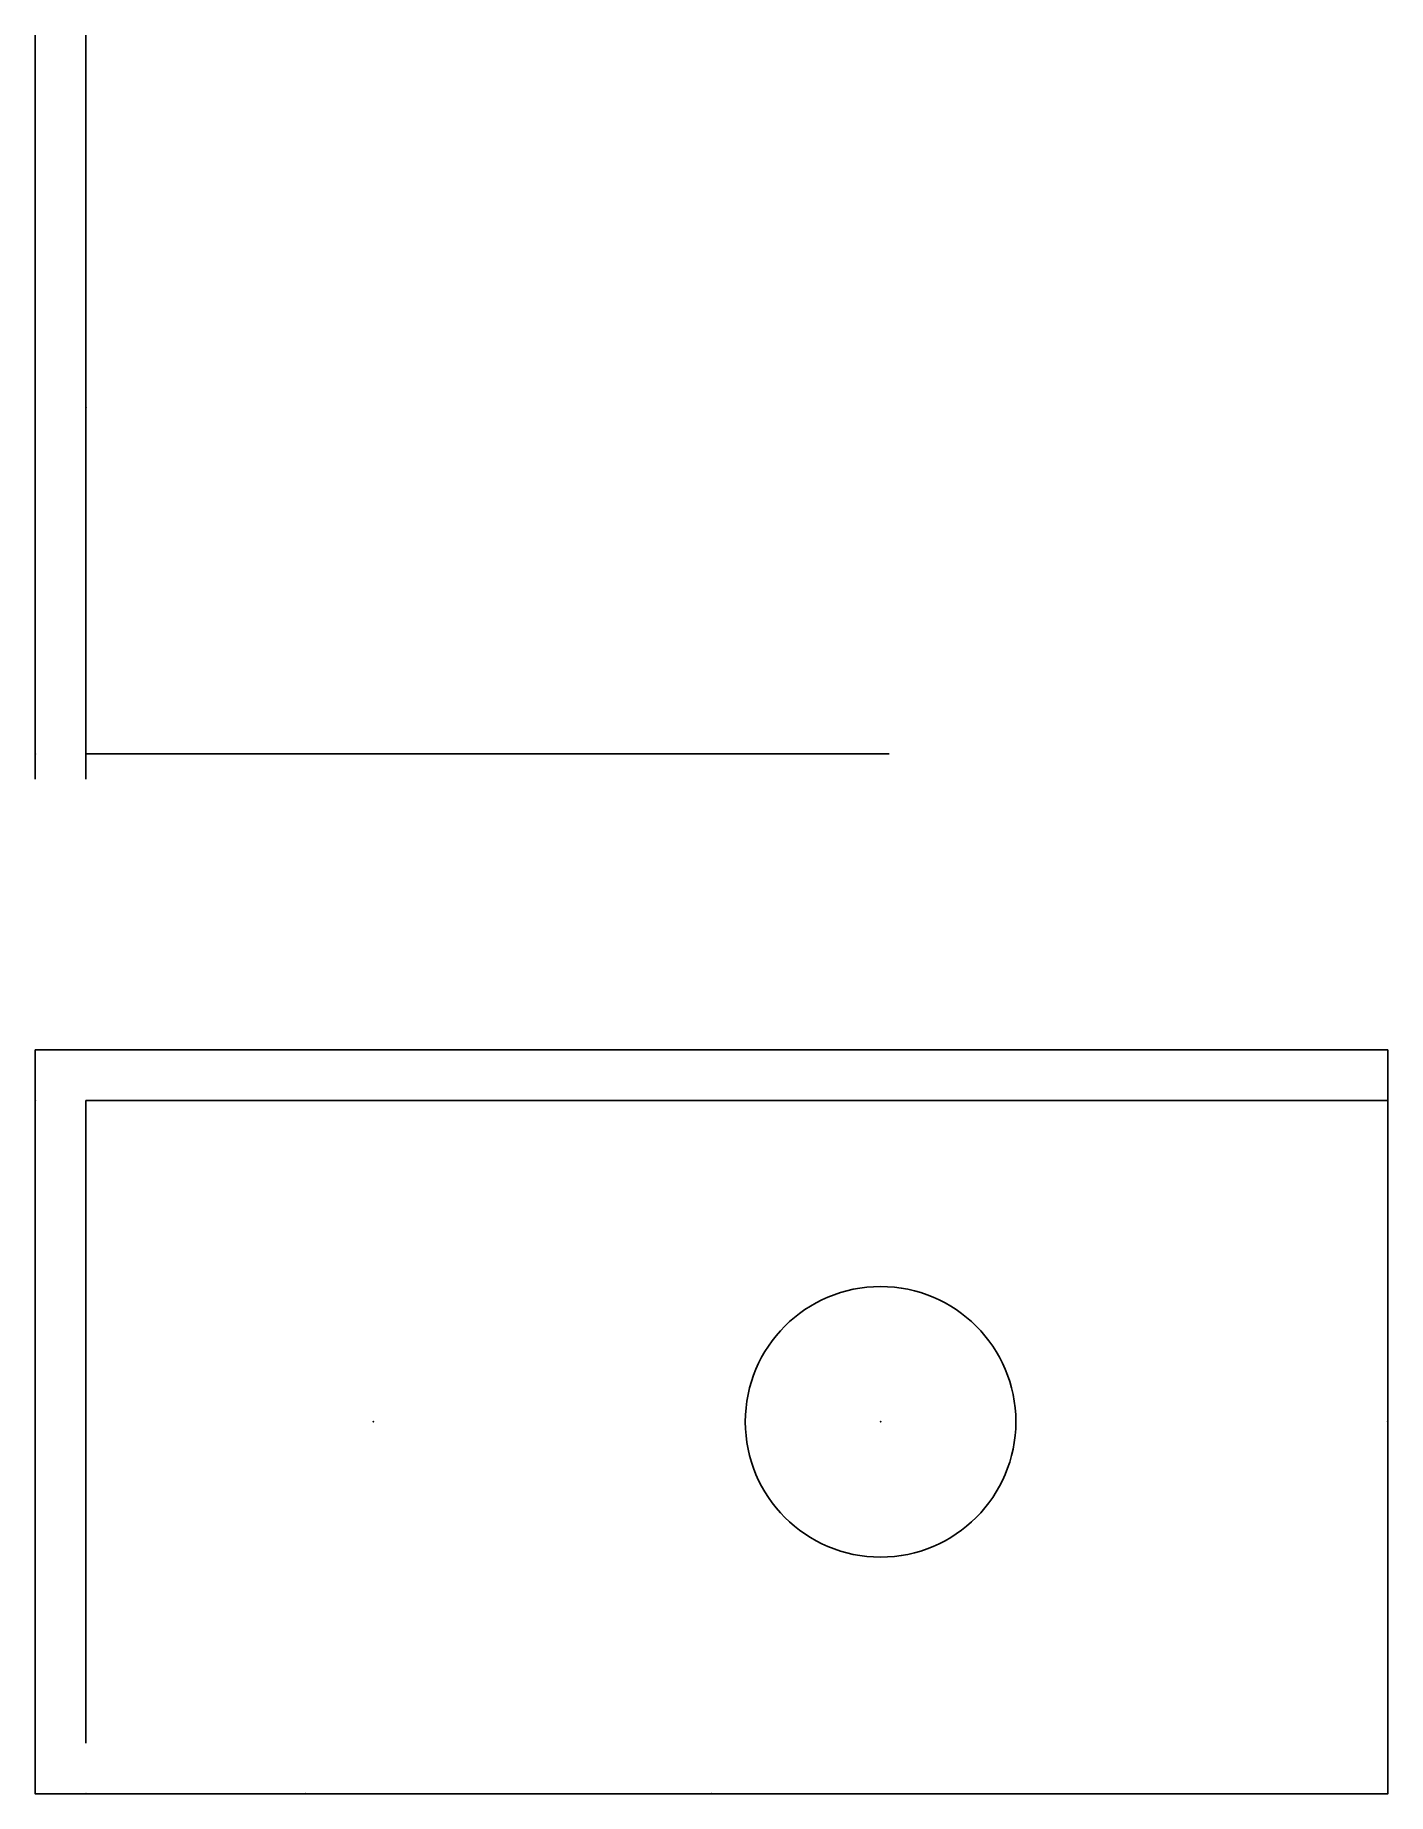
# Model space of a CAD drawing. Header units: centimetres. Extents: x 0 to 8, y 0 to 10.4.
import ezdxf

# ---------------------------------------------------------------- set-up
doc = ezdxf.new("R2010")
doc.units = ezdxf.units.CM
doc.header["$MEASUREMENT"] = 0
for name, color, linetype in [('Prototype1_Brøyteknapp v16_Sketch1', 7, 'Continuous'), ('Prototype1_Brøyteknapp v16_Sketch11', 7, 'Continuous'), ('Prototype1_Brøyteknapp v16_Sketch12', 7, 'Continuous'), ('Prototype1_Brøyteknapp v16_Sketch16', 7, 'Continuous'), ('Prototype1_Brøyteknapp v16_Sketch17', 7, 'Continuous'), ('Prototype1_Brøyteknapp v16_Sketch18', 7, 'Continuous'), ('Prototype1_Brøyteknapp v16_Sketch21', 7, 'Continuous'), ('Prototype1_Brøyteknapp v16_Sketch22', 7, 'Continuous'), ('Prototype1_Brøyteknapp v16_Sketch23', 7, 'Continuous'), ('Prototype1_Brøyteknapp v16_Sketch24', 7, 'Continuous'), ('Prototype1_Brøyteknapp v16_Sketch3', 7, 'Continuous'), ('Prototype1_Brøyteknapp v16_Sketch4', 7, 'Continuous'), ('Prototype1_Brøyteknapp v16_Sketch5', 7, 'Continuous'), ('Prototype1_Brøyteknapp v16_Sketch6', 7, 'Continuous'), ('Prototype1_Brøyteknapp v16_Sketch8', 7, 'Continuous'), ('Prototype1_Brøyteknapp v16_Sketch9', 7, 'Continuous')]:
    doc.layers.add(name, color=color, linetype=linetype)

msp = doc.modelspace()

# ---------------------------------------------------------------- linework, layer by layer
at = {"layer": 'Prototype1_Brøyteknapp v16_Sketch1'}
for p, q in [((8, 4.4), (0, 4.4)), ((0, 4.4), (0, 0)), ((8, 0), (8, 4.4)), ((0, 0), (8, 0))]:
    msp.add_line(p, q, dxfattribs=at)
msp.add_point((0, 0), dxfattribs=at)
at = {"layer": 'Prototype1_Brøyteknapp v16_Sketch11'}
for p, q in [((8, 4.4, 2.25), (8, 0, 2.25)), ((8, 0), (8, 4.4)), ((8, 4.4), (8, 4.4, 4.5)), ((8, 4.4, 4.5), (8, 0, 4.5)), ((8, 3.95, 2.75), (8, 4.25, 1.75)), ((8, 4.25, 2.75), (8, 4.25, 1.75)), ((8, 3.95, 2.75), (8, 4.25, 2.75)), ((8, 4.25, 2.75), (8, 3.95, 1.75)), ((8, 4.25, 1.75), (8, 3.95, 1.75)), ((8, 0.3, 4.2), (8, 4.1, 4.2)), ((8, 4.1, 4.2), (8, 4.1, 0.3)), ((8, 4.1, 0.3), (8, 0.3, 0.3)), ((8, 3.95, 1.75), (8, 3.95, 2.75)), ((8, 0.3, 0.3), (8, 0.3, 4.2)), ((8, 0, 4.5), (8, 0))]:
    msp.add_line(p, q, dxfattribs=at)
for p in [(8, 4.1, 2.25), (8, 4.1, 2.25), (8, 0)]:
    msp.add_point(p, dxfattribs=at)
at = {"layer": 'Prototype1_Brøyteknapp v16_Sketch12'}
for p, q in [((0.3, 0.3, 0.3), (0.3, 4.1, 0.3)), ((0.3, 4.1, 0.3), (0.3, 4.1, 4.2)), ((0.3, 4.1, 4.2), (0.3, 0.3, 4.2)), ((0.3, 2.2, 4.2), (0.3, 2.2, 0.3)), ((0.3, 0.3, 4.2), (0.3, 0.3, 0.3))]:
    msp.add_line(p, q, dxfattribs=at)
msp.add_point((0.3, 0), dxfattribs=at)
at = {"layer": 'Prototype1_Brøyteknapp v16_Sketch16'}
for p, q in [((0.3, 4.1, 4.2), (0.3, 4.1, 0.3)), ((0.3, 4.1, 0.3), (8, 4.1, 0.3)), ((8, 4.1, 4.2), (0.3, 4.1, 4.2)), ((4, 4.1, 2.75), (8, 4.1, 2.75)), ((8, 4.1, 1.75), (4, 4.1, 1.75)), ((4, 4.1, 1.75), (4, 4.1, 2.75)), ((8, 4.1, 2.75), (8, 4.1, 4.2)), ((8, 4.1, 0.3), (8, 4.1, 1.75))]:
    msp.add_line(p, q, dxfattribs=at)
at = {"layer": 'Prototype1_Brøyteknapp v16_Sketch16', "extrusion": (0, -1, 0)}
msp.add_circle((4, 2.25, -4.1), 0.75, dxfattribs=at)
at = {"layer": 'Prototype1_Brøyteknapp v16_Sketch16'}
msp.add_point((0, 4.1), dxfattribs=at)
at = {"layer": 'Prototype1_Brøyteknapp v16_Sketch17'}
for p, q in [((0, 0), (8, 0)), ((8, 0, 4.5), (0, 0, 4.5)), ((0, 0, 4.5), (0, 0)), ((0, 0, 1), (8, 0, 1)), ((2.6, 0, 0.35), (5.4, 0, 0.35)), ((2.6, 0, 0.95), (2.6, 0, 0.35)), ((2.6, 0, 0.35), (5.4, 0, 0.95)), ((5.4, 0, 0.35), (2.6, 0, 0.95)), ((5.4, 0, 0.95), (2.6, 0, 0.95)), ((4, 0, 4.5), (4, 0)), ((5.4, 0, 0.35), (5.4, 0, 0.95)), ((8, 0), (8, 0, 4.5))]:
    msp.add_line(p, q, dxfattribs=at)
at = {"layer": 'Prototype1_Brøyteknapp v16_Sketch17', "extrusion": (-7.0434e-33, -1, 0)}
msp.add_circle((4, 2.25), 0.75, dxfattribs=at)
at = {"layer": 'Prototype1_Brøyteknapp v16_Sketch17'}
for p in [(0, 0), (4, 0, 0.65)]:
    msp.add_point(p, dxfattribs=at)
at = {"layer": 'Prototype1_Brøyteknapp v16_Sketch18'}
for p, q in [((8, 4.4, 4.5), (8, 0, 4.5)), ((8, 0), (8, 4.4)), ((8, 4.4), (8, 4.4, 4.5)), ((8, 4.25, 2.75), (8, 4.25, 1.75)), ((8, 4.1, 2.75), (8, 4.25, 2.75)), ((8, 4.25, 1.75), (8, 4.1, 1.75)), ((8, 4.1, 4.2), (8, 4.1, 2.75)), ((8, 4.1, 0.3), (8, 0.3, 0.3)), ((8, 0.3, 4.2), (8, 4.1, 4.2)), ((8, 4.1, 1.75), (8, 4.1, 0.3)), ((8, 2.2, 0.3), (8, 2.2)), ((8, 0.3, 1.75), (8, 0.15, 1.75)), ((8, 0.15, 2.75), (8, 0.3, 2.75)), ((8, 0.3, 2.75), (8, 0.3, 4.2)), ((8, 0.3, 0.3), (8, 0.3, 1.75)), ((8, 0.15, 1.75), (8, 0.15, 2.75)), ((8, 0, 4.5), (8, 0))]:
    msp.add_line(p, q, dxfattribs=at)
at = {"layer": 'Prototype1_Brøyteknapp v16_Sketch18', "extrusion": (1, 0, 0)}
msp.add_arc((2.2, -9.963, 8), 10.203, 77.5483, 102.4517, dxfattribs=at)
at = {"layer": 'Prototype1_Brøyteknapp v16_Sketch18'}
for p in [(8, 2.2, 0.24), (8, 0)]:
    msp.add_point(p, dxfattribs=at)
at = {"layer": 'Prototype1_Brøyteknapp v16_Sketch21'}
for p, q in [((0.3, 10.4, 2), (0.3, 6, 2)), ((0.3, 6, -2.5), (0.3, 10.4, -2.5)), ((0.3, 10.4, -2.5), (0.3, 10.4, 2)), ((0.3, 6, -2.2), (0.3, 10.4, -2.2)), ((0.3, 8.2, -2.2), (0.3, 8.2, -2.5)), ((0.3, 6, 2), (0.3, 6, -2.5))]:
    msp.add_line(p, q, dxfattribs=at)
at = {"layer": 'Prototype1_Brøyteknapp v16_Sketch21', "extrusion": (1, 0, 0)}
msp.add_arc((8.2, -12.463, 0.3), 10.203, 77.5483, 102.4517, dxfattribs=at)
at = {"layer": 'Prototype1_Brøyteknapp v16_Sketch21'}
for p in [(0.3, 8.2, -2.26), (0.3, 0)]:
    msp.add_point(p, dxfattribs=at)
at = {"layer": 'Prototype1_Brøyteknapp v16_Sketch22'}
for p, q in [((8, 4.4, 4.5), (0, 4.4, 4.5)), ((0, 4.4, 4.5), (0, 0, 4.5)), ((8, 0, 4.5), (8, 4.4, 4.5)), ((0, 0, 4.5), (8, 0, 4.5))]:
    msp.add_line(p, q, dxfattribs=at)
msp.add_circle((5, 2.2, 4.5), 0.8, dxfattribs=at)
for p in [(2, 2.2, 4.5), (5, 2.2, 4.5), (0, 0, 4.5)]:
    msp.add_point(p, dxfattribs=at)
at = {"layer": 'Prototype1_Brøyteknapp v16_Sketch23'}
msp.add_point((0, 0), dxfattribs=at)
at = {"layer": 'Prototype1_Brøyteknapp v16_Sketch24'}
for p, q in [((0, 0), (8, 0)), ((8, 0, 4.5), (0, 0, 4.5)), ((0, 0, 4.5), (0, 0)), ((0, 0, 4.5), (8, 0, 4.5)), ((2.6, 0, 0.95), (5.4, 0, 0.95)), ((2.6, 0, 0.35), (2.6, 0, 0.95)), ((5.4, 0, 0.35), (2.6, 0, 0.35)), ((5.4, 0, 0.95), (5.4, 0, 0.35)), ((8, 0), (8, 0, 4.5))]:
    msp.add_line(p, q, dxfattribs=at)
at = {"layer": 'Prototype1_Brøyteknapp v16_Sketch24', "extrusion": (-9.24446e-33, -1, 0)}
for centre, radius in [((1.6, 3.375), 0.15), ((4, 2.25), 0.75)]:
    msp.add_circle(centre, radius, dxfattribs=at)
at = {"layer": 'Prototype1_Brøyteknapp v16_Sketch24'}
for p in [(0, 0), (1.6, 0, 3.375)]:
    msp.add_point(p, dxfattribs=at)
at = {"layer": 'Prototype1_Brøyteknapp v16_Sketch3'}
for p, q in [((0, 4.4, 1.1), (0, 4.4, 1)), ((0, 0, 4.5), (0, 4.4, 4.5)), ((0, 4.4, 1.1), (0, 0, 1.1)), ((0, 4.4, 4.5), (0, 4.4)), ((0, 4.4, 1), (0, 0, 1)), ((0, 4.4), (0, 0)), ((0, 0, 1.1), (0, 0, 1)), ((0, 0), (0, 0, 4.5))]:
    msp.add_line(p, q, dxfattribs=at)
msp.add_point((0, 0), dxfattribs=at)
at = {"layer": 'Prototype1_Brøyteknapp v16_Sketch4'}
msp.add_point((0, 0), dxfattribs=at)
at = {"layer": 'Prototype1_Brøyteknapp v16_Sketch5'}
for p, q in [((0, 10.4, -2.5), (0, 6, -2.5)), ((0, 6, 2), (0, 10.4, 2)), ((0, 10.4, 2), (0, 10.4, -2.5)), ((0, 6, -2.5), (0, 6, 2))]:
    msp.add_line(p, q, dxfattribs=at)
msp.add_point((0, 0), dxfattribs=at)
at = {"layer": 'Prototype1_Brøyteknapp v16_Sketch6'}
for p, q in [((0.3, 10.4, -2.5), (0.3, 10.4, 2)), ((0.3, 10.4, 2), (0.3, 6, 2)), ((0.3, 6, -0.25), (0.3, 10.4, -0.25)), ((0.3, 6, -2.5), (0.3, 10.4, -2.5)), ((0.3, 6.15, 0.25), (0.3, 6.3, 0.25)), ((0.3, 6.3, -0.75), (0.3, 6.15, -0.75)), ((0.3, 6.3, 0.25), (0.3, 6.3, -0.75)), ((0.3, 6.15, -0.75), (0.3, 6.15, 0.25)), ((0.3, 6, 2), (0.3, 6, -2.5))]:
    msp.add_line(p, q, dxfattribs=at)
msp.add_point((0.3, 0), dxfattribs=at)
at = {"layer": 'Prototype1_Brøyteknapp v16_Sketch8'}
for p, q in [((0.3, 6.15, 0.25), (0.3, 6.15, -0.75)), ((0.3, 6.15, 2), (0.3, 6.15, -2.5)), ((4.3, 6.15, 0.25), (0.3, 6.15, 0.25)), ((0.3, 6.15, -0.75), (4.3, 6.15, -0.75)), ((4.3, 6.15, -0.75), (4.3, 6.15, 0.25))]:
    msp.add_line(p, q, dxfattribs=at)
at = {"layer": 'Prototype1_Brøyteknapp v16_Sketch8', "extrusion": (0, -1, 0)}
msp.add_circle((4.3, -0.25, -6.15), 0.75, dxfattribs=at)
at = {"layer": 'Prototype1_Brøyteknapp v16_Sketch8'}
msp.add_point((0, 6.15), dxfattribs=at)
at = {"layer": 'Prototype1_Brøyteknapp v16_Sketch9'}
for p, q in [((0.3, 10.4, 2), (0.3, 6, 2)), ((0.3, 10.4, -2.5), (0.3, 10.4, 2)), ((0.3, 6, -2.5), (0.3, 10.4, -2.5)), ((0.3, 8.2, 2), (0.3, 8.2, -2.5)), ((0.3, 6, 2), (0.3, 6, -2.5))]:
    msp.add_line(p, q, dxfattribs=at)
msp.add_point((0.3, 0), dxfattribs=at)

doc.saveas('drawing.dxf')
